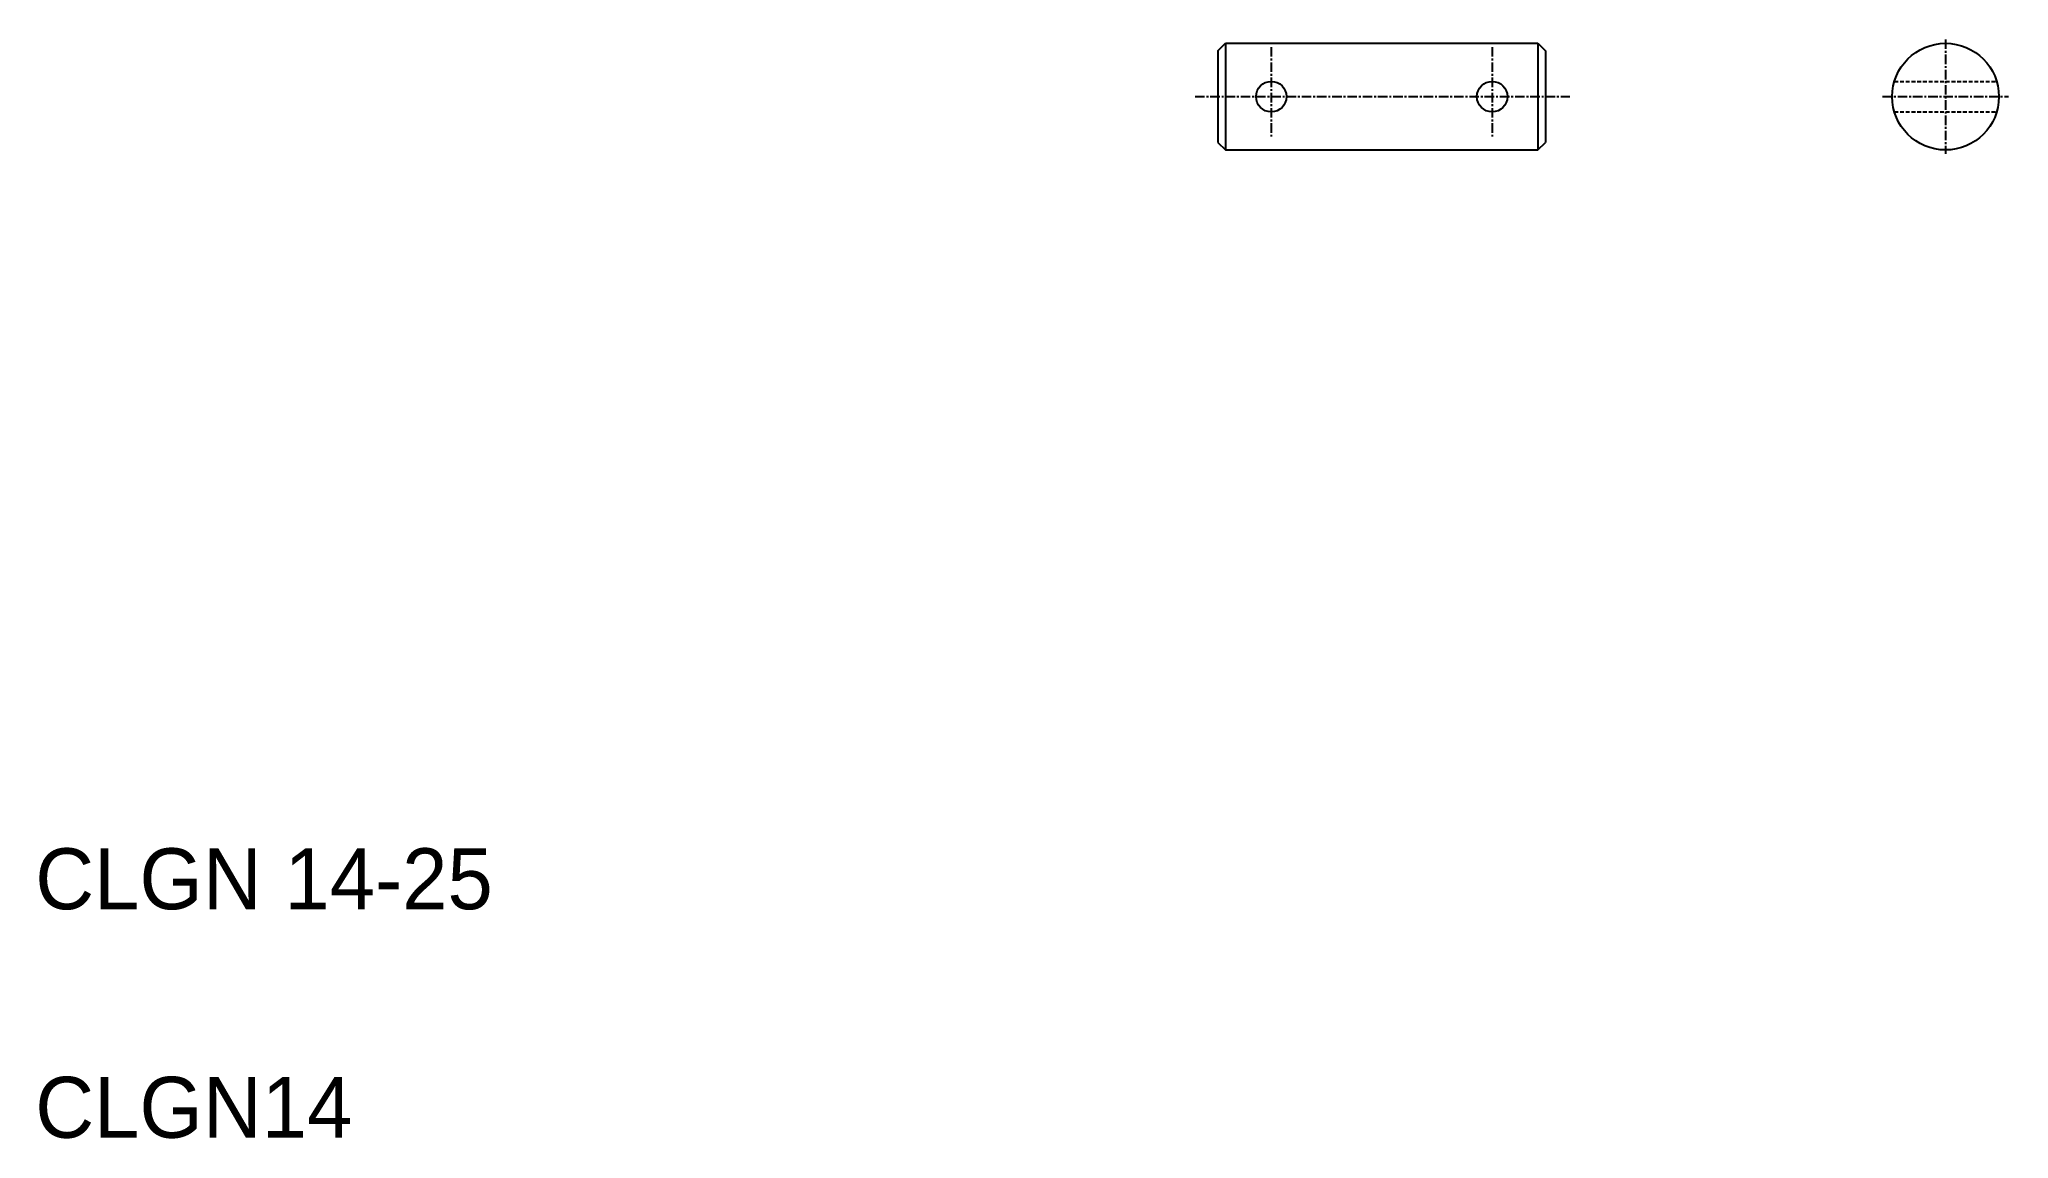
# Model space of a CAD drawing. Extents: x -42 to 216, y 5 to 150.
import ezdxf

# ---------------------------------------------------------------- set-up
doc = ezdxf.new("R2010")
doc.units = 0
doc.linetypes.add('CENTER', pattern=[2, 1.25, -0.25, 0.25, -0.25])
doc.linetypes.add('DASHED', pattern=[0.75, 0.5, -0.25])
doc.layers.get('0').update_dxf_attribs({"linetype": 'CONTINUOUS'})
doc.layers.add('CENTER', color=1, linetype='CENTER')

msp = doc.modelspace()

# ---------------------------------------------------------------- linework, layer by layer
for p, q in [((112.3, 148.06), (113.3, 149.06)), ((112.3, 148.06), (112.3, 136.06)), ((113.3, 149.06), (154.3, 149.06)), ((113.3, 149.06), (113.3, 135.06)), ((123.55, 149.06), (123.55, 149.06)), ((133.8, 149.06), (133.8, 149.06)), ((154.3, 149.06), (154.3, 135.06)), ((154.3, 149.06), (155.3, 148.06)), ((155.3, 148.06), (155.3, 136.06)), ((112.3, 136.06), (113.3, 135.06)), ((113.3, 135.06), (154.3, 135.06)), ((154.3, 135.06), (155.3, 136.06))]:
    msp.add_line(p, q)
at = {"color": 3, "linetype": 'DASHED'}
for p, q in [((201.09, 144.06), (214.51, 144.06)), ((201.09, 140.06), (214.51, 140.06))]:
    msp.add_line(p, q, dxfattribs=at)
at = {"color": 7, "linetype": 'CONTINUOUS'}
msp.add_circle((207.8, 142.06), 7, dxfattribs=at)
for centre in [(119.3, 142.06), (148.3, 142.06)]:
    msp.add_circle(centre, 2)
at = {"layer": 'CENTER', "color": 1, "linetype": 'CENTER'}
for p, q in [((119.3, 148.56), (119.3, 136.56)), ((148.3, 148.56), (148.3, 136.56)), ((207.8, 149.58), (207.8, 134.54)), ((109.3, 142.06), (158.48, 142.06)), ((199.52, 142.06), (216.08, 142.06))]:
    msp.add_line(p, q, dxfattribs=at)

# ---------------------------------------------------------------- texts
for s, p in [('CLGN 14-25', (-42.93, 35.38)), ('CLGN14', (-42.93, 5.38))]:
    msp.add_text(s, height=8).set_placement(p)

doc.saveas('drawing.dxf')
